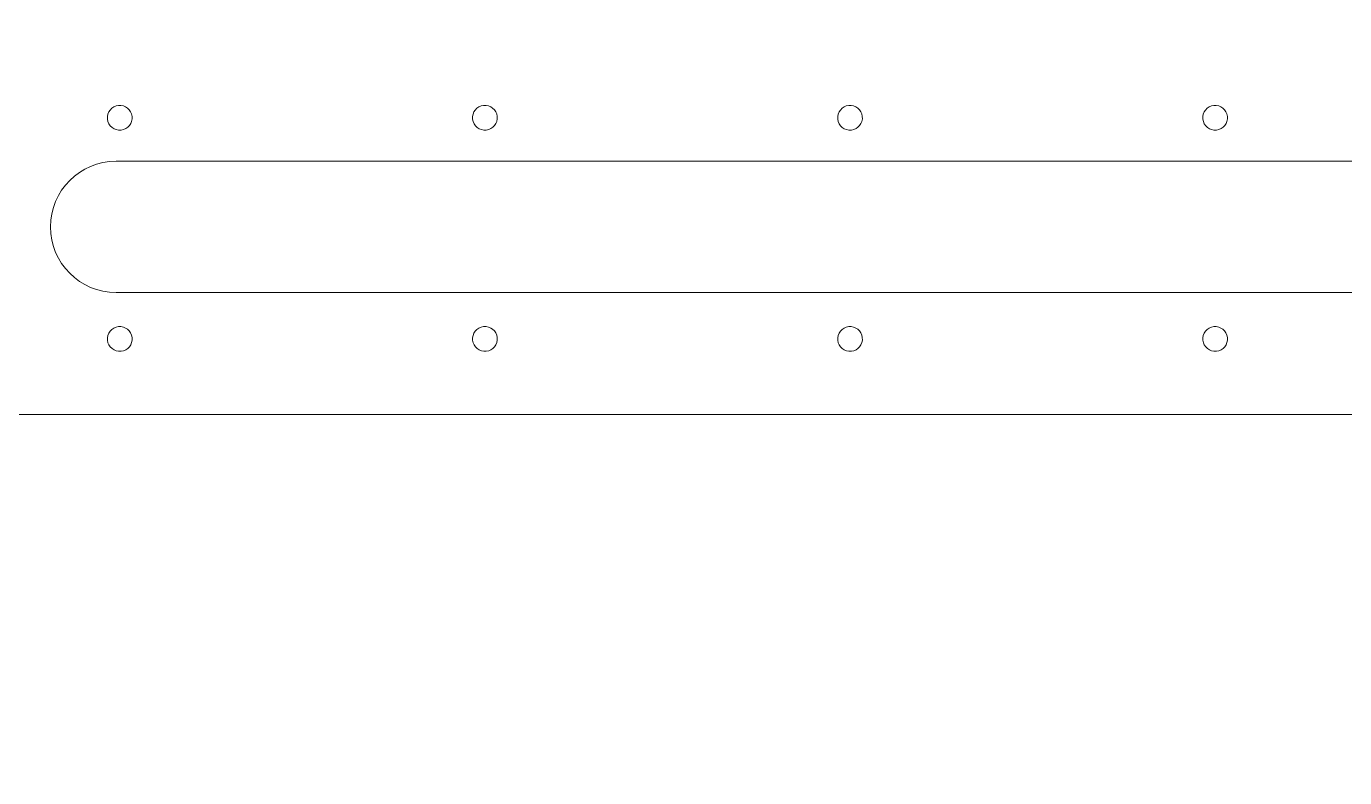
# Model space of a CAD drawing. Header units: centimetres. Extents: x -162 to 162, y -134 to 134.
# Drawn here: x 52.222 to 56.966, y -79.202 to -76.499 of the extents above; entities that cross this region are included whole.
import ezdxf

# ---------------------------------------------------------------- set-up
doc = ezdxf.new("R2010")
doc.units = ezdxf.units.CM
doc.header["$MEASUREMENT"] = 0
doc.layers.add('Capa 1', color=7, linetype='Continuous')
doc.layers.add('GUIDE', color=7, linetype='Continuous')

msp = doc.modelspace()

# ---------------------------------------------------------------- linework, layer by layer
at = {"layer": 'Capa 1', "lineweight": 9}
for points, knots in [([(64.17534, -77.13382), (64.17534, -77.13382), (63.52067, -77.13382), (63.52067, -77.13382), (63.52067, -77.13382), (63.52067, -73.08376), (63.52067, -73.08376), (63.52067, -73.08376), (49.42661, -73.08376), (49.42661, -73.08376), (49.42661, -73.08376), (49.42661, -77.13382), (49.42661, -77.13382), (49.42661, -77.13382), (48.77195, -77.13382), (48.77195, -77.13382), (48.71267, -77.13382), (48.66462, -77.1819), (48.66462, -77.24119), (48.66462, -77.24119), (48.66462, -77.78853), (48.66462, -77.78853), (48.66462, -77.84777), (48.71267, -77.89581), (48.77195, -77.89581), (48.77195, -77.89581), (49.42661, -77.89581), (49.42661, -77.89581), (49.42661, -77.89581), (63.52067, -77.89581), (63.52067, -77.89581), (63.52067, -77.89581), (64.17534, -77.89581), (64.17534, -77.89581), (64.23462, -77.89581), (64.28267, -77.84777), (64.28267, -77.78853), (64.28267, -77.78853), (64.28267, -77.24119), (64.28267, -77.24119), (64.28267, -77.1819), (64.23462, -77.13382), (64.17534, -77.13382)], [0, 0, 0, 0, 0.0714286, 0.0714286, 0.0714286, 0.1428571, 0.1428571, 0.1428571, 0.2142857, 0.2142857, 0.2142857, 0.2857143, 0.2857143, 0.2857143, 0.3571429, 0.3571429, 0.3571429, 0.4285714, 0.4285714, 0.4285714, 0.5, 0.5, 0.5, 0.5714286, 0.5714286, 0.5714286, 0.6428571, 0.6428571, 0.6428571, 0.7142857, 0.7142857, 0.7142857, 0.7857143, 0.7857143, 0.7857143, 0.8571429, 0.8571429, 0.8571429, 0.9285714, 0.9285714, 0.9285714, 1, 1, 1, 1]), ([(60.38658, -77.45737), (60.38658, -77.45737), (52.54462, -77.45737), (52.54462, -77.45737), (52.41456, -77.45737), (52.30815, -77.35096), (52.30815, -77.2209), (52.30815, -77.2209), (52.30815, -77.2209), (52.30815, -77.2209), (52.30815, -77.09084), (52.41456, -76.98443), (52.54462, -76.98443), (52.54462, -76.98443), (60.38658, -76.98443), (60.38658, -76.98443), (60.51664, -76.98443), (60.62305, -77.09084), (60.62305, -77.2209), (60.62305, -77.2209), (60.62305, -77.2209), (60.62305, -77.2209), (60.62305, -77.35096), (60.51664, -77.45737), (60.38658, -77.45737)], [0, 0, 0, 0, 0.125, 0.125, 0.125, 0.25, 0.25, 0.25, 0.375, 0.375, 0.375, 0.5, 0.5, 0.5, 0.625, 0.625, 0.625, 0.75, 0.75, 0.75, 0.875, 0.875, 0.875, 1, 1, 1, 1])]:
    msp.add_open_spline(points, degree=3, knots=knots, dxfattribs=at)
at = {"layer": 'Capa 1', "color": 4, "lineweight": 9}
for points in [[(52.56258, -76.87255), (52.58704, -76.86993), (52.60472, -76.84796), (52.60209, -76.82351), (52.59946, -76.79905), (52.5775, -76.78137), (52.55305, -76.784), (52.5286, -76.78662), (52.51092, -76.80859), (52.51355, -76.83305), (52.51618, -76.8575), (52.53814, -76.87518), (52.56258, -76.87255)], [(53.87653, -76.87255), (53.90098, -76.86993), (53.91866, -76.84796), (53.91603, -76.82351), (53.9134, -76.79905), (53.89144, -76.78137), (53.867, -76.784), (53.84254, -76.78662), (53.82486, -76.80859), (53.82749, -76.83305), (53.83013, -76.8575), (53.85208, -76.87518), (53.87653, -76.87255)], [(55.19048, -76.87255), (55.21493, -76.86993), (55.23261, -76.84796), (55.22998, -76.82351), (55.22735, -76.79905), (55.20539, -76.78137), (55.18094, -76.784), (55.15649, -76.78662), (55.13881, -76.80859), (55.14144, -76.83305), (55.14408, -76.8575), (55.16603, -76.87518), (55.19048, -76.87255)], [(56.50442, -76.87255), (56.52887, -76.86993), (56.54655, -76.84796), (56.54392, -76.82351), (56.54129, -76.79905), (56.51934, -76.78137), (56.49489, -76.784), (56.47044, -76.78662), (56.45275, -76.80859), (56.45539, -76.83305), (56.45802, -76.8575), (56.47997, -76.87518), (56.50442, -76.87255)], [(52.56258, -77.66832), (52.58704, -77.66569), (52.60472, -77.64373), (52.60209, -77.61927), (52.59946, -77.59481), (52.5775, -77.57714), (52.55305, -77.57976), (52.5286, -77.58239), (52.51092, -77.60435), (52.51355, -77.62881), (52.51618, -77.65327), (52.53814, -77.67094), (52.56258, -77.66832)], [(53.87653, -77.66832), (53.90098, -77.66569), (53.91866, -77.64373), (53.91603, -77.61927), (53.9134, -77.59481), (53.89144, -77.57714), (53.867, -77.57976), (53.84254, -77.58239), (53.82486, -77.60435), (53.82749, -77.62881), (53.83013, -77.65327), (53.85208, -77.67094), (53.87653, -77.66832)], [(55.19048, -77.66832), (55.21493, -77.66569), (55.23261, -77.64373), (55.22998, -77.61927), (55.22735, -77.59481), (55.20539, -77.57714), (55.18094, -77.57976), (55.15649, -77.58239), (55.13881, -77.60435), (55.14144, -77.62881), (55.14408, -77.65327), (55.16603, -77.67094), (55.19048, -77.66832)], [(56.50442, -77.66832), (56.52887, -77.66569), (56.54655, -77.64373), (56.54392, -77.61927), (56.54129, -77.59481), (56.51934, -77.57714), (56.49489, -77.57976), (56.47044, -77.58239), (56.45275, -77.60435), (56.45539, -77.62881), (56.45802, -77.65327), (56.47997, -77.67094), (56.50442, -77.66832)]]:
    msp.add_open_spline(points, degree=3, knots=[0, 0, 0, 0, 0.25, 0.25, 0.25, 0.5, 0.5, 0.5, 0.75, 0.75, 0.75, 1, 1, 1, 1], dxfattribs=at)
at = {"layer": 'GUIDE', "lineweight": 9}
for points in [[(154.95614, -133.81955), (154.95614, -133.81955), (-18.51418, -133.81955), (-18.51418, -133.81955), (-18.51418, -133.81955), (-18.51418, 9.29968), (-18.51418, 9.29968), (-18.51418, 9.29968), (154.95614, 9.29968), (154.95614, 9.29968), (154.95614, 9.29968), (154.95614, -133.81955), (154.95614, -133.81955)], [(-18.43797, -133.74342), (-18.43797, -133.74342), (154.87992, -133.74342), (154.87992, -133.74342), (154.87992, -133.74342), (154.87992, 9.22355), (154.87992, 9.22355), (154.87992, 9.22355), (-18.43797, 9.22355), (-18.43797, 9.22355), (-18.43797, 9.22355), (-18.43797, -133.74342), (-18.43797, -133.74342)]]:
    msp.add_open_spline(points, degree=3, knots=[0, 0, 0, 0, 0.25, 0.25, 0.25, 0.5, 0.5, 0.5, 0.75, 0.75, 0.75, 1, 1, 1, 1], dxfattribs=at)

doc.saveas('drawing.dxf')
